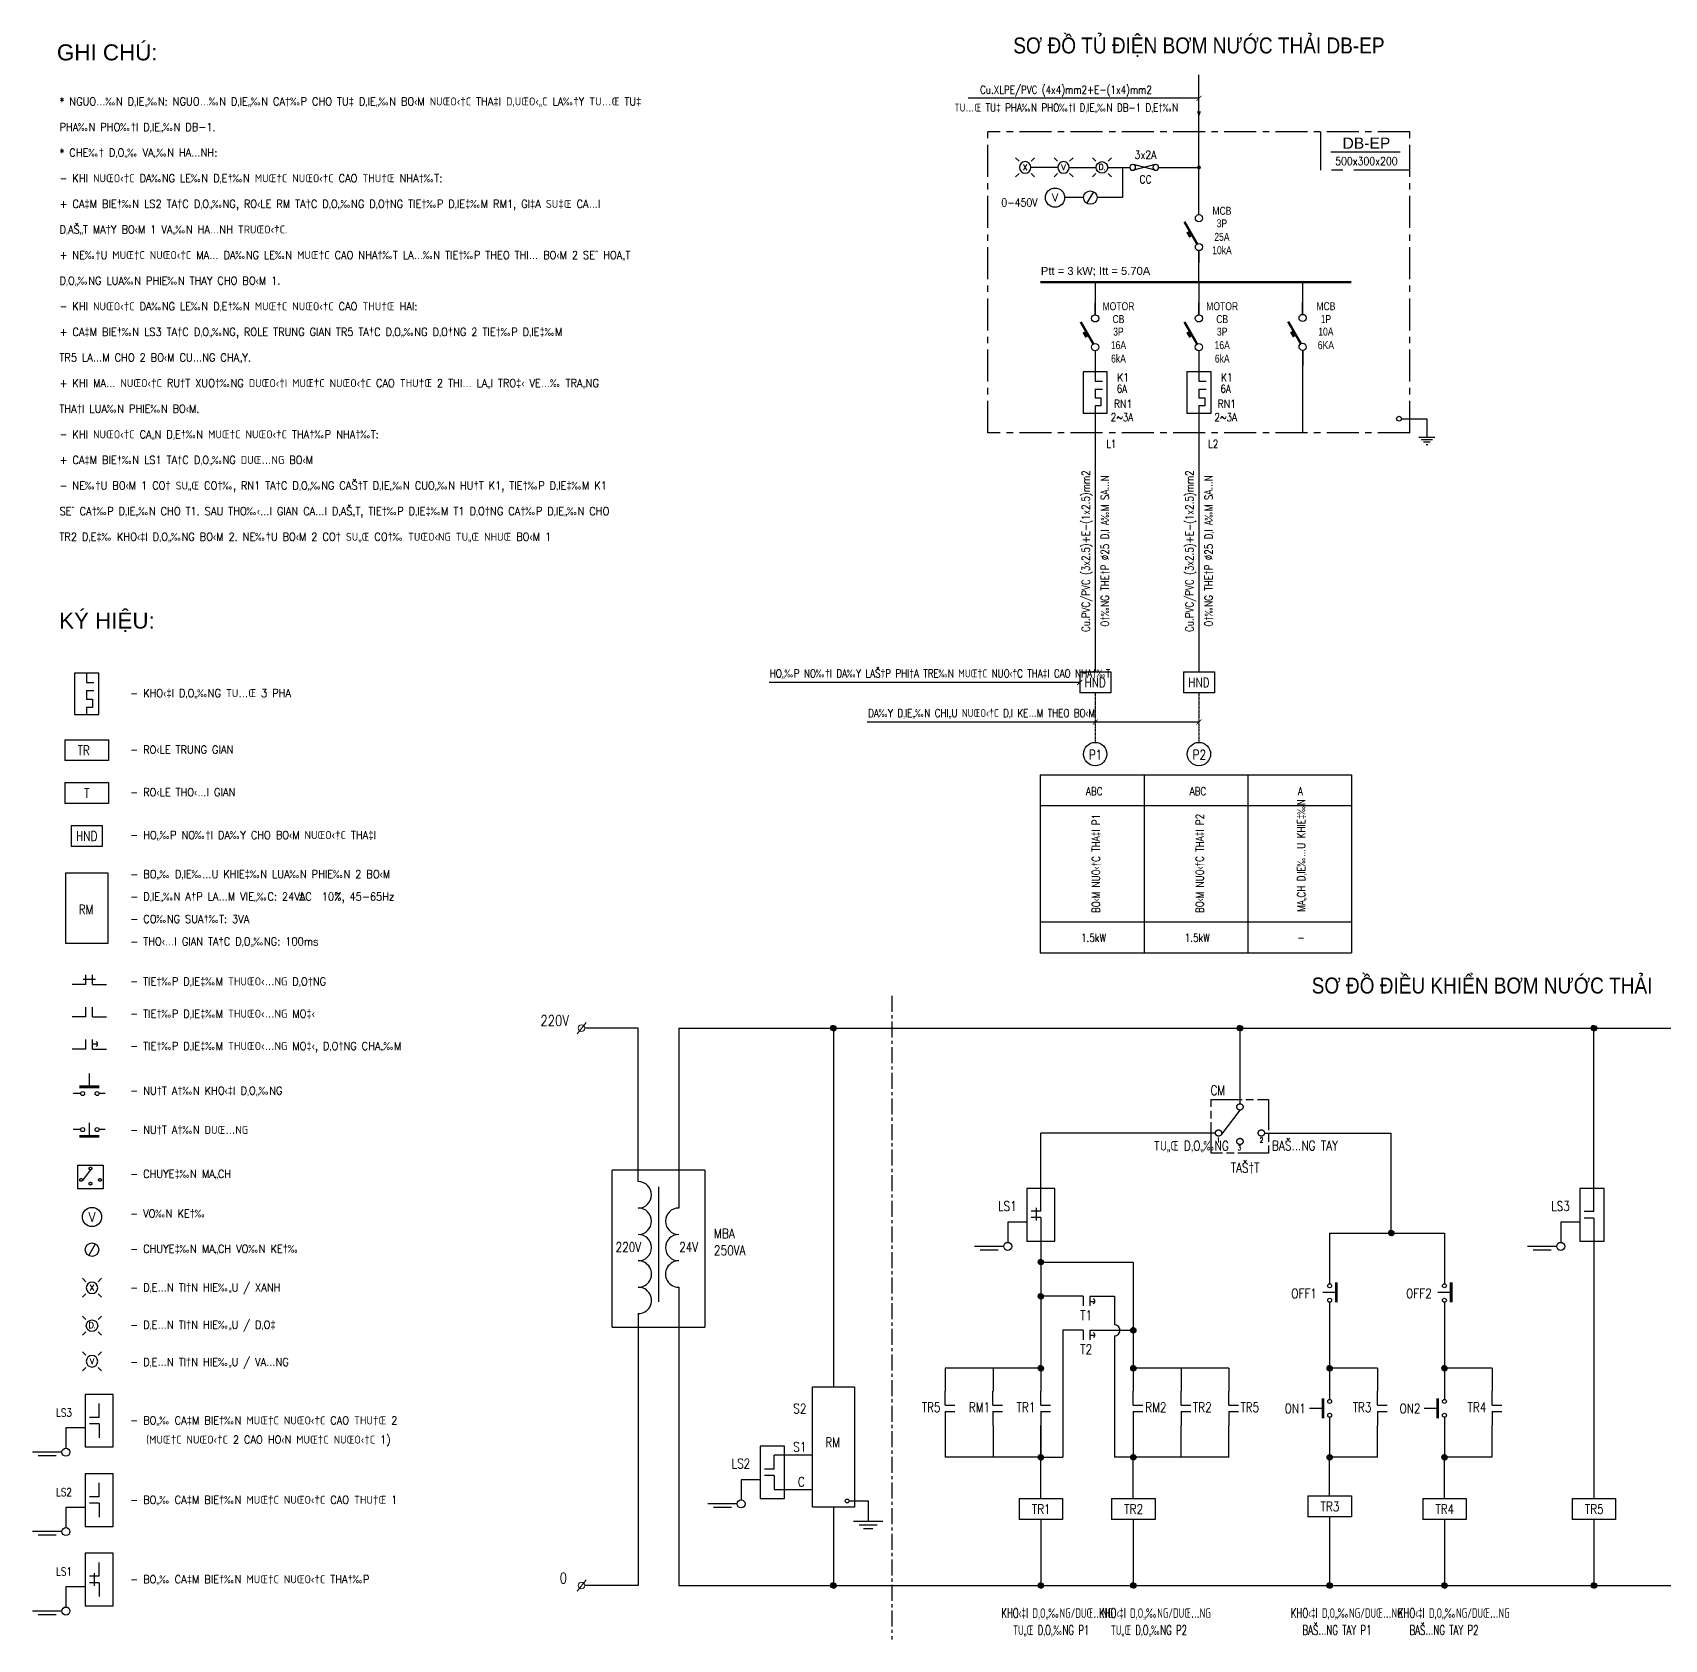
# Model space of a CAD drawing. Extents: x -157227 to -71197, y 203598 to 259601.
# Drawn here: x -157227 to -106257, y 209406 to 259601 of the extents above; entities that cross this region are included whole.
import ezdxf
from ezdxf.enums import TextEntityAlignment as Align

# ---------------------------------------------------------------- set-up
doc = ezdxf.new("R2010")
doc.units = 0
doc.header["$MEASUREMENT"] = 0
for name, pattern in [('ACAD_ISO08W100', [36, 24, -3, 6, -3]), ('CENTER', [2, 1.25, -0.25, 0.25, -0.25]), ('CONTINOUS', [0]), ('DASHED', [0.75, 0.5, -0.25]), ('DASHED2', [0.375, 0.25, -0.125]), ('HIDDEN', [0.375, 0.25, -0.125])]:
    doc.linetypes.add(name, pattern=pattern)
for name, color, linetype in [('0-----Dia-Text', 3, 'Continuous'), ('0-----E-text', 3, 'Continuous'), ('0---TBD', 2, 'Continuous'), ('0---TEXT', 3, 'Continuous'), ('0-TBD', 2, 'Continuous'), ('0-TEXTDIEN', 4, 'Continuous'), ('1-CHUDIEN', 3, 'Continuous'), ('1-DAY', 4, 'DASHED'), ('2', 4, 'Continuous'), ('CHU', 2, 'Continuous'), ('CHUTHICH', 7, 'Continuous'), ('CHUTO', 3, 'Continuous'), ('DAY', 4, 'Continuous'), ('DAY-CS', 4, 'HIDDEN'), ('DK', 3, 'DASHED2'), ('MIDLE', 7, 'ACAD_ISO08W100'), ('PHU KIEN', 8, 'Continuous'), ('TBD', 2, 'Continuous'), ('TEXT', 7, 'Continuous'), ('TEXT-CS', 3, 'Continuous')]:
    doc.layers.add(name, color=color, linetype=linetype)
for name, color, linetype, lineweight in [('0---TBD---SD', 2, 'Continuous', 25), ('E-_ELECTXT1_T-', 3, 'Continuous', 18), ('MAIN', 3, 'Continuous', 15), ('TBI', 2, 'Continuous', 25)]:
    doc.layers.add(name, color=color, linetype=linetype, lineweight=lineweight)
doc.styles.add('BIGTEXT', font='VHARIAL_4.TTF', dxfattribs={"width": 0.8, "height": 1000})
doc.styles.add('E-Dia-TextBold', font='arial.ttf')
doc.styles.add('E-text', font='arial.ttf', dxfattribs={"width": 0.8})
doc.styles.add('KITHUATHOA', font='kythuat1.shx', dxfattribs={"width": 0.75, "bigfont": 'bigfont.shx'})
doc.styles.add('ROMANC1', font='ROMANC1.shx')
doc.styles.add('ROMANS', font='romans1.shx', dxfattribs={"width": 0.8})
doc.styles.add('Romans1', font='romans1.shx', dxfattribs={"width": 0.6})
doc.styles.add('T1', font='hoatbif.shx', dxfattribs={"width": 0.7, "height": 150})
doc.dimstyles.new('1-1-80-CH', dxfattribs={"dimscale": 0.8, "dimtxt": 200, "dimasz": 80, "dimexe": 20, "dimexo": 0, "dimgap": 60, "dimtad": 1, "dimdec": 0, "dimzin": 0, "dimdsep": 46, "dimtxsty": 'KITHUATHOA', "dimblk1": 'ARCHTICK', "dimblk2": 'ARCHTICK', "dimsah": 1, "dimcen": 1, "dimdle": 100, "dimclrd": 256, "dimclre": 256, "dimclrt": 13, "dimadec": 0, "dimazin": 0, "dimtfac": 1, "dimtdec": 0, "dimtix": 1, "dimtmove": 2, "dimatfit": 3, "dimldrblk": 'ARCHTICK', "dimfxl": 1, "dimtolj": 1, "dimtzin": 13, "dimarcsym": 0})

# ---------------------------------------------------------------- blocks, each defined once
blk = doc.blocks.new('di19')
at = {"layer": 'TBD', "color": 7}
for p, q in [((-159, 159), (-247, 247)), ((159, 159), (247, 247)), ((-159, -159), (-247, -247)), ((159, -159), (247, -247))]:
    blk.add_line(p, q, dxfattribs=at)
at = {"layer": 'TBD'}
blk.add_circle((0, 0), 150, dxfattribs=at)
at = {"layer": 'TBD', "color": 7, "style": 'Romans1'}
blk.add_text('X', height=150, dxfattribs=at).set_placement((0, 0), align=Align.MIDDLE)
blk = doc.blocks.new('di17')
at = {"layer": 'TBD', "color": 7}
for p, q in [((-159, 159), (-247, 247)), ((159, 159), (247, 247)), ((-159, -159), (-247, -247)), ((159, -159), (247, -247))]:
    blk.add_line(p, q, dxfattribs=at)
at = {"layer": 'TBD'}
blk.add_circle((0, 0), 150, dxfattribs=at)
at = {"layer": 'TBD', "color": 7, "style": 'Romans1'}
blk.add_text('D‚', height=150, dxfattribs=at).set_placement((0, 0), align=Align.MIDDLE)
blk = doc.blocks.new('di21')
at = {"layer": 'TBD'}
for p, q in [((-281, 73), (281, -73)), ((-281, -73), (281, 73))]:
    blk.add_line(p, q, dxfattribs=at)
for centre in [(-300, 0), (300, 0)]:
    blk.add_circle(centre, 75, dxfattribs=at)
blk = doc.blocks.new('di18')
at = {"layer": 'TBD', "color": 7}
for p, q in [((-159, 159), (-247, 247)), ((159, 159), (247, 247)), ((-159, -159), (-247, -247)), ((159, -159), (247, -247))]:
    blk.add_line(p, q, dxfattribs=at)
at = {"layer": 'TBD'}
blk.add_circle((0, 0), 150, dxfattribs=at)
at = {"layer": 'TBD', "color": 7, "style": 'Romans1'}
blk.add_text('V', height=150, dxfattribs=at).set_placement((0, 0), align=Align.MIDDLE)
blk = doc.blocks.new('DI2')
at = {"layer": 'TBD'}
for p, q in [((0, 1000), (0, 1250)), ((0, 250), (0, 0))]:
    blk.add_line(p, q, dxfattribs=at)
for points, const_width in [([(-37, 390), (-302, 850)], 50), ([(-177, 533), (-239, 641)], 60)]:
    blk.add_lwpolyline(points, dxfattribs=dict(at, const_width=const_width))
for centre in [(0, 925), (0, 325)]:
    blk.add_circle(centre, 75, dxfattribs=at)
blk = doc.blocks.new('TDM')
at = {"layer": '0---TBD---SD'}
for p, q in [((334849, 442398), (334849, 442782)), ((334849, 442398), (335027, 442398)), ((334849, 442221), (334849, 441837)), ((334849, 442221), (335027, 442221)), ((334938, 442398), (335115, 442398)), ((334938, 442221), (335115, 442221))]:
    blk.add_line(p, q, dxfattribs=at)
blk = doc.blocks.new('NETCHAM')
at = {"layer": 'PHU KIEN', "ltscale": 40}
h = blk.add_hatch(dxfattribs=at)
h.set_pattern_fill('ANSI31', color=2, scale=4.125, style=0)
h.set_pattern_definition([(45, (-1132542.619, -1771621.8266), (-0.36460193405, 0.36460193405), [])])
h.paths.add_polyline_path([(49.5, 0, 1), (-49.5, 0, 1)])
at = {"layer": 'PHU KIEN', "color": 2, "ltscale": 40}
blk.add_circle((0, 0), 49.5, dxfattribs=at)
blk = doc.blocks.new('TDD')
at = {"layer": '0---TBD---SD'}
for p, q in [((333884, 442398), (333884, 442782)), ((333884, 442398), (334150, 442398)), ((333884, 442221), (333884, 441837)), ((333884, 442221), (334150, 442221)), ((334017, 442138), (334017, 442480))]:
    blk.add_line(p, q, dxfattribs=at)
blk = doc.blocks.new('di13')
at = {"layer": 'TBD'}
blk.add_line((-87, -152), (88, 152), dxfattribs=at)
blk.add_circle((0, 0), 175, dxfattribs=at)
blk = doc.blocks.new('_ArchTick')
at = {"color": 0, "linetype": 'ByBlock', "const_width": 0.15}
blk.add_lwpolyline([(-0.5, -0.5), (0.5, 0.5)], dxfattribs=at)
blk = doc.blocks.new('DI28')
at = {"layer": 'TBD'}
for p, q in [((0, 0), (0, -575)), ((-176.875, -650), (176.875, -650)), ((-103.75, -725), (103.75, -725)), ((-30.625, -800), (30.625, -800))]:
    blk.add_line(p, q, dxfattribs=at)
at = {"layer": 'TBD', "color": 4}
blk.add_line((-250, -575), (250, -575), dxfattribs=at)
blk = doc.blocks.new('C2')
at = {"layer": '0-TBD'}
for p, q in [((0, 478), (180, 478)), ((180, 223), (0, 223)), ((180, 478), (180, 223))]:
    blk.add_line(p, q, dxfattribs=at)
at = {"layer": '1-CHUDIEN', "color": 1, "linetype": 'Continuous', "ltscale": 2}
blk.add_lwpolyline([(379, 1291), (-379, 1291), (-379, 0), (379, 0)], close=True, dxfattribs=at)
at = {"layer": 'DAY-CS', "linetype": 'Continuous'}
for p, q in [((0, 1291), (0, 1000)), ((0, 1000), (229, 1000)), ((0, 747), (0, 478)), ((0, 747), (229, 747)), ((0, 223), (0, 0))]:
    blk.add_line(p, q, dxfattribs=at)

msp = doc.modelspace()

# ---------------------------------------------------------------- linework, layer by layer
at = {"color": 1, "linetype": 'CENTER', "ltscale": 800}
for p, q in [((-114203, 256502), (-127389, 256500)), ((-127388, 247099), (-127389, 256500)), ((-114203, 247099), (-114203, 256502)), ((-114203, 247099), (-127388, 247099))]:
    msp.add_line(p, q, dxfattribs=at)
at = {"color": 1, "linetype": 'CENTER', "ltscale": 10}
msp.add_line((-116986, 255303), (-116986, 256503), dxfattribs=at)
at = {"color": 1, "linetype": 'Continuous', "ltscale": 500}
msp.add_line((-114508, 255864), (-116673, 255864), dxfattribs=at)
at = {"color": 1, "linetype": 'CENTER', "ltscale": 1400}
msp.add_line((-114202, 255303), (-116986, 255303), dxfattribs=at)
at = {"linetype": 'Continuous'}
for p, q in [((-122511, 236412), (-122511, 230850)), ((-119271, 236412), (-119271, 230850)), ((-125751, 235457), (-116031, 235457)), ((-125751, 231826), (-116031, 231826))]:
    msp.add_line(p, q, dxfattribs=at)
at = {"color": 0, "ltscale": 40}
for p, q in [((-155359, 228006), (-155199, 228006)), ((-137677, 223546), (-137677, 219947)), ((-124206, 219966), (-124046, 219966)), ((-123771, 220123), (-123433, 220123)), ((-124206, 218905), (-124046, 218905))]:
    msp.add_line(p, q, dxfattribs=at)
msp.add_lwpolyline([(-120795, 256954, 0, 120, 0), (-120795, 257140, 120, 120, 0)], format="xyseb")
at = {"color": 3, "ltscale": 40}
msp.add_lwpolyline([(-148897, 232507), (-148742, 232507)], dxfattribs=at)
at = {"color": 1, "linetype": 'CENTER', "ltscale": 400}
msp.add_lwpolyline([(-130389, 229506), (-130389, 209406)], dxfattribs=at)
at = {"color": 2, "ltscale": 40}
for centre in [(-124036, 237063), (-120796, 237063)]:
    msp.add_circle(centre, 364, dxfattribs=at)
at = {"color": 0, "ltscale": 40}
for centre, start, end in [((-155285, 228004), 299.495, 61.493), ((-124133, 219968), 298.507, 60.505), ((-124133, 218907), 298.507, 60.505)]:
    msp.add_arc(centre, 86, start, end, dxfattribs=at)
at = {"color": 2, "ltscale": 40}
for centre, start, end in [((-138307, 223293), 270, 90), ((-138307, 222469), 270, 90), ((-137046, 222469), 90, 270), ((-138307, 221644), 270, 90), ((-137046, 221644), 90, 270), ((-138307, 220819), 269.9999, 90), ((-137046, 220819), 90, 270.0001), ((-138307, 219995), 269.9999, 90)]:
    msp.add_arc(centre, 412, start, end, dxfattribs=at)
at = {"layer": '0---TBD', "linetype": 'Continuous'}
for p, q in [((-125205, 255390), (-126045, 255390)), ((-124845, 255390), (-124005, 255390)), ((-123645, 255390), (-122955, 255390)), ((-122055, 255390), (-120795, 255390)), ((-114472, 247539), (-113672, 247539))]:
    msp.add_line(p, q, dxfattribs=at)
for points in [[(-123187, 255390), (-123187, 254447), (-123978, 254447)], [(-124398, 254447), (-124990, 254447)]]:
    msp.add_lwpolyline(points, dxfattribs=at)
at = {"layer": '0---TBD', "linetype": 'Continuous', "const_width": 60}
msp.add_lwpolyline([(-120765, 255390, -1), (-120825, 255390, -1)], format="xyb", close=True, dxfattribs=at)
at = {"layer": '0---TBD', "linetype": 'Continuous'}
msp.add_circle((-114547, 247539), 75, dxfattribs=at)
at = {"layer": '1-CHUDIEN', "color": 1, "linetype": 'HIDDEN', "ltscale": 1.5}
msp.add_lwpolyline([(-139123, 224072), (-136230, 224072), (-136230, 219152), (-139123, 219152)], close=True, dxfattribs=at)
at = {"layer": 'CHU', "color": 2}
for p, q in [((-124520, 239628), (-124520, 238975)), ((-124520, 239628), (-123551, 239628)), ((-123551, 239628), (-123551, 238975)), ((-121280, 239628), (-121280, 238975)), ((-121280, 239628), (-120311, 239628)), ((-120311, 239628), (-120311, 238975)), ((-123551, 238975), (-124520, 238975)), ((-120311, 238975), (-121280, 238975)), ((-156216, 237509), (-156216, 236857)), ((-156216, 237509), (-154859, 237509)), ((-154859, 237509), (-154859, 236857)), ((-154859, 236857), (-156216, 236857)), ((-156216, 236171), (-156216, 235518)), ((-156216, 236171), (-154859, 236171)), ((-154859, 236171), (-154859, 235518)), ((-154859, 235518), (-156216, 235518)), ((-156022, 234832), (-156022, 234179)), ((-156022, 234832), (-155053, 234832)), ((-155053, 234832), (-155053, 234179)), ((-155053, 234179), (-156022, 234179)), ((-126413, 213804), (-126413, 213152)), ((-126413, 213804), (-125055, 213804)), ((-125055, 213804), (-125055, 213152)), ((-123524, 213804), (-123524, 213152)), ((-123524, 213804), (-122167, 213804)), ((-122167, 213804), (-122167, 213152)), ((-117391, 213887), (-117391, 213234)), ((-117391, 213887), (-116033, 213887)), ((-116033, 213887), (-116033, 213234)), ((-113804, 213804), (-113804, 213152)), ((-113804, 213804), (-112447, 213804)), ((-112447, 213804), (-112447, 213152)), ((-109137, 213804), (-109137, 213152)), ((-109137, 213804), (-107779, 213804)), ((-107779, 213804), (-107779, 213152)), ((-125055, 213152), (-126413, 213152)), ((-122167, 213152), (-123524, 213152)), ((-116033, 213234), (-117391, 213234)), ((-112447, 213152), (-113804, 213152)), ((-107779, 213152), (-109137, 213152))]:
    msp.add_line(p, q, dxfattribs=at)
for points in [[(-156195, 233350), (-154880, 233350), (-154880, 231147), (-156195, 231147)], [(-154714, 217059), (-155591, 217059), (-155591, 215418), (-154714, 215418)], [(-154714, 214578), (-155591, 214578), (-155591, 212937), (-154714, 212937)], [(-154714, 212096), (-155591, 212096), (-155591, 210456), (-154714, 210456)]]:
    msp.add_lwpolyline(points, close=True, dxfattribs=at)
at = {"layer": 'CHU', "color": 3}
for points in [[(-125296, 223489), (-126172, 223489), (-126172, 221848), (-125296, 221848)], [(-108134, 223489), (-108896, 223489), (-108896, 221848), (-108134, 221848)], [(-132871, 217294), (-131556, 217294), (-131556, 213534), (-132871, 213534)], [(-133736, 215443), (-134498, 215443), (-134498, 213803), (-133736, 213803)]]:
    msp.add_lwpolyline(points, close=True, dxfattribs=at)
at = {"layer": 'CHUTO', "color": 3}
for p, q in [((-138307, 228501), (-139982, 228501)), ((-138307, 223705), (-138307, 228501)), ((-137046, 228501), (-82368, 228501)), ((-137046, 228501), (-137046, 222881)), ((-132213, 228501), (-132213, 217294)), ((-119514, 228501), (-119514, 226137)), ((-119514, 225941), (-120107, 225162)), ((-120280, 225225), (-125734, 225225)), ((-125734, 223223), (-125734, 225225)), ((-118748, 225225), (-114788, 225225)), ((-114788, 222100), (-114788, 225225)), ((-155419, 224074), (-155680, 223731)), ((-126172, 222441), (-126769, 222441)), ((-126769, 222441), (-126769, 221809)), ((-108896, 222441), (-109493, 222441)), ((-109493, 222441), (-109493, 221809)), ((-125734, 222152), (-125734, 217876)), ((-116712, 222100), (-116712, 220513)), ((-116712, 222100), (-113126, 222100)), ((-113126, 222100), (-113126, 220513)), ((-126894, 221684), (-127808, 221684)), ((-127069, 221570), (-127634, 221570)), ((-109618, 221684), (-110532, 221684)), ((-109792, 221570), (-110358, 221570)), ((-125734, 221192), (-122845, 221192)), ((-122845, 221192), (-122845, 217876)), ((-137046, 220407), (-137046, 211089)), ((-124842, 220123), (-125734, 220123)), ((-123433, 220123), (-123433, 219234)), ((-116712, 219939), (-116712, 217876)), ((-116712, 219939), (-116712, 219288)), ((-113126, 219939), (-113126, 217876)), ((-113126, 219939), (-113126, 219288)), ((-138307, 219583), (-138307, 211089)), ((-124842, 219062), (-125044, 219062)), ((-125044, 219062), (-125044, 215093)), ((-123771, 219062), (-122845, 219062)), ((-123433, 218890), (-123433, 215093)), ((-127228, 217876), (-128722, 217876)), ((-128722, 217876), (-128722, 217158)), ((-125734, 217876), (-127228, 217876)), ((-127228, 217876), (-127228, 217158)), ((-125734, 217876), (-125734, 217158)), ((-125734, 217876), (-125734, 217158)), ((-122845, 217876), (-122845, 217158)), ((-121352, 217876), (-122845, 217876)), ((-121352, 217876), (-121352, 217158)), ((-119858, 217876), (-121352, 217876)), ((-119858, 217876), (-119858, 217158)), ((-116712, 217876), (-116712, 216902)), ((-115218, 217876), (-116712, 217876)), ((-115218, 217876), (-115218, 217158)), ((-113126, 217876), (-113126, 216902)), ((-111632, 217876), (-113126, 217876)), ((-111632, 217876), (-111632, 217158)), ((-116712, 216344), (-116712, 215093)), ((-113126, 216344), (-113126, 215093)), ((-128722, 216087), (-128722, 215093)), ((-127228, 216087), (-127228, 215093)), ((-125734, 215093), (-125734, 216087)), ((-125734, 216087), (-125734, 215093)), ((-122845, 216087), (-122845, 215093)), ((-121352, 215093), (-121352, 216087)), ((-119858, 215093), (-119858, 216087)), ((-115218, 215093), (-115218, 216087)), ((-111632, 215093), (-111632, 216087)), ((-132871, 215158), (-134060, 215158)), ((-116712, 213887), (-116712, 215176)), ((-127228, 215093), (-128722, 215093)), ((-125734, 215093), (-127228, 215093)), ((-125734, 213804), (-125734, 215093)), ((-125734, 215093), (-125044, 215093)), ((-122845, 215093), (-123433, 215093)), ((-122845, 213804), (-122845, 215093)), ((-121352, 215093), (-122845, 215093)), ((-119858, 215093), (-121352, 215093)), ((-115218, 215093), (-116712, 215093)), ((-111632, 215093), (-113126, 215093)), ((-113126, 213804), (-113126, 215093)), ((-134498, 214395), (-135095, 214395)), ((-135095, 214395), (-135095, 213764)), ((-134060, 214088), (-132871, 214088)), ((-135220, 213639), (-136134, 213639)), ((-135394, 213524), (-135960, 213524)), ((-132213, 213534), (-132213, 211089)), ((-125734, 213152), (-125734, 212164)), ((-122845, 213152), (-122845, 212164)), ((-116712, 213234), (-116712, 211089)), ((-113126, 213152), (-113126, 211089)), ((-125734, 212164), (-125734, 211089)), ((-122845, 212164), (-122845, 211089)), ((-140316, 211089), (-140316, 211089)), ((-138307, 211089), (-139982, 211089)), ((-137046, 211089), (-82368, 211089))]:
    msp.add_line(p, q, dxfattribs=at)
at = {"layer": 'CHUTO'}
for p, q in [((-155726, 226457), (-155960, 226457)), ((-154959, 226457), (-155152, 226457)), ((-155726, 225330), (-155960, 225330)), ((-154959, 225330), (-155152, 225330)), ((-155591, 216011), (-156187, 216011)), ((-156187, 216011), (-156187, 215379)), ((-156313, 215254), (-157227, 215254)), ((-156487, 215140), (-157052, 215140)), ((-155591, 213530), (-156187, 213530)), ((-156187, 213530), (-156187, 212898)), ((-156313, 212773), (-157227, 212773)), ((-156487, 212659), (-157052, 212659)), ((-155591, 211048), (-156187, 211048)), ((-156187, 211048), (-156187, 210417)), ((-156313, 210292), (-157227, 210292)), ((-156487, 210177), (-157052, 210177))]:
    msp.add_line(p, q, dxfattribs=at)
at = {"layer": 'CHUTO', "color": 7}
for p, q in [((-131725, 213731), (-131129, 213731)), ((-131129, 213731), (-131129, 213099)), ((-131586, 213099), (-130671, 213099)), ((-131411, 212985), (-130846, 212985)), ((-131270, 212871), (-130987, 212871))]:
    msp.add_line(p, q, dxfattribs=at)
at = {"layer": 'CHUTO', "color": 3}
for points in [[(-108458, 223204), (-108458, 228501)], [(-108458, 222133), (-108458, 213804)], [(-108458, 213152), (-108458, 211089)]]:
    msp.add_lwpolyline(points, dxfattribs=at)
at = {"layer": 'CHUTO'}
for centre, radius in [((-155664, 226457), 61.9), ((-155214, 226457), 61.9), ((-155664, 225330), 61.9), ((-155214, 225330), 61.9), ((-156187, 215254), 125), ((-156187, 212773), 125), ((-156187, 210292), 125)]:
    msp.add_circle(centre, radius, dxfattribs=at)
at = {"layer": 'CHUTO', "color": 3}
for centre in [(-126769, 221684), (-109493, 221684), (-135095, 213639)]:
    msp.add_circle(centre, 125, dxfattribs=at)
at = {"layer": 'CHUTO', "color": 2}
for centre in [(-116712, 220451), (-113126, 220451), (-116712, 220000), (-113126, 220000), (-116712, 216840), (-113126, 216840), (-116712, 216406), (-113126, 216406)]:
    msp.add_circle(centre, 61.9, dxfattribs=at)
at = {"layer": 'CHUTO', "color": 3}
msp.add_arc((-123433, 219062), 172, 270, 90, dxfattribs=at)
at = {"layer": 'DAY'}
for p, q in [((-124036, 251828), (-124036, 250787)), ((-120796, 251828), (-120796, 250787)), ((-117556, 251840), (-117556, 250799))]:
    msp.add_line(p, q, dxfattribs=at)
at = {"layer": 'DAY', "const_width": 75}
msp.add_lwpolyline([(-125751, 251802), (-116031, 251802)], dxfattribs=at)
at = {"layer": 'DAY-CS', "linetype": 'Continuous'}
for p, q in [((-120795, 254071), (-120794, 258280)), ((-120796, 251828), (-120795, 252791)), ((-124036, 249662), (-124036, 249008)), ((-120796, 249662), (-120796, 249008)), ((-117556, 249299), (-117556, 247099)), ((-117555, 249674), (-117555, 249205)), ((-124036, 247717), (-124036, 239628)), ((-120796, 247717), (-120796, 239628))]:
    msp.add_line(p, q, dxfattribs=at)
at = {"layer": 'DAY-CS'}
for p, q in [((-124036, 238975), (-124036, 237427)), ((-120796, 238975), (-120796, 237427))]:
    msp.add_line(p, q, dxfattribs=at)
at = {"layer": 'DAY-CS', "color": 2, "linetype": 'Continuous'}
for p, q in [((-125751, 236412), (-125751, 230850)), ((-125751, 236412), (-116031, 236412)), ((-116031, 236412), (-116031, 230850)), ((-116031, 236412), (-116031, 230850)), ((-125751, 230850), (-116031, 230850))]:
    msp.add_line(p, q, dxfattribs=at)
at = {"layer": 'MAIN', "color": 2}
for p, q in [((-140218, 228326), (-139939, 228673)), ((-140218, 210914), (-139939, 211262))]:
    msp.add_line(p, q, dxfattribs=at)
for centre in [(-140082, 228501), (-140082, 211089)]:
    msp.add_circle(centre, 100, dxfattribs=at)
at = {"layer": 'MIDLE', "color": 2, "ltscale": 40}
for points in [[(-120409, 226272), (-118619, 226272), (-118619, 224599), (-120409, 224599)], [(-155813, 224220), (-155024, 224220), (-155024, 223483), (-155813, 223483)]]:
    msp.add_lwpolyline(points, close=True, dxfattribs=at)
at = {"layer": 'MIDLE', "ltscale": 40}
for centre, radius in [((-119514, 226039), 98), ((-120182, 225225), 98), ((-118846, 225225), 98), ((-119514, 224962), 98), ((-155713, 223759), 43.2), ((-155419, 224117), 43.2), ((-155124, 223759), 43.2), ((-155419, 223643), 43.2)]:
    msp.add_circle(centre, radius, dxfattribs=at)
at = {"layer": 'PHU KIEN', "color": 3, "ltscale": 40}
msp.add_circle((-131785, 213731), 60, dxfattribs=at)
at = {"layer": 'TBD'}
for centre in [(-125290, 254447), (-155372, 222601)]:
    msp.add_circle(centre, 300, dxfattribs=at)
at = {"layer": 'TBI'}
for p, q in [((-155460, 227089), (-155460, 226668)), ((-155460, 225541), (-155460, 225120))]:
    msp.add_line(p, q, dxfattribs=at)
at = {"layer": 'TBI', "color": 3}
for p, q in [((-116501, 220246), (-116922, 220246)), ((-112915, 220246), (-113336, 220246)), ((-116923, 216623), (-117344, 216623)), ((-113336, 216623), (-113757, 216623))]:
    msp.add_line(p, q, dxfattribs=at)
at = {"layer": 'TBI', "const_width": 87.5}
for points in [[(-155772, 226668), (-155147, 226668)], [(-155772, 225120), (-155147, 225120)]]:
    msp.add_lwpolyline(points, dxfattribs=at)
at = {"layer": 'TBI', "color": 3, "const_width": 87.5}
for points in [[(-116501, 220559), (-116501, 219934)], [(-112915, 220559), (-112915, 219934)], [(-116923, 216936), (-116923, 216311)], [(-113336, 216936), (-113336, 216311)]]:
    msp.add_lwpolyline(points, dxfattribs=at)

# ---------------------------------------------------------------- block references
at = {"layer": '0---TBD', "linetype": 'Continuous', "yscale": 1.200000000011641}
for name, p, xscale, zscale in [('di19', (-126225, 255390), -1.200000000011641, 1.199999999999999), ('di18', (-125025, 255390), -1.200000000011641, 1.199999999999999), ('di17', (-123825, 255390), 1.200000000011641, 1.200000000011641), ('di21', (-122505, 255390), -1.200000000011641, 1.199999999999999), ('di19', (-155372, 220390), -1.200000000011641, 1.199999999999999), ('di17', (-155372, 219205), 1.200000000011641, 1.200000000011641), ('di18', (-155372, 218093), -1.200000000011641, 1.199999999999999)]:
    msp.add_blockref(name, p, dxfattribs=dict(at, xscale=xscale, zscale=zscale))
at = {"layer": '0---TBD', "linetype": 'Continuous'}
msp.add_blockref('DI28', (-113672, 247539), dxfattribs=at)
at = {"layer": '1-DAY', "xscale": 1.5, "yscale": 1.5, "zscale": 1.5}
for p in [(-120795, 252415), (-124036, 249287), (-120796, 249287), (-117556, 249299)]:
    msp.add_blockref('DI2', p, dxfattribs=at)
at = {"layer": '2', "color": 1, "linetype": 'CONTINOUS', "ltscale": 4}
for p in [(-124036, 247717), (-120796, 247717), (-155541, 238298)]:
    msp.add_blockref('C2', p, dxfattribs=at)
at = {"layer": 'CHUTO', "color": 3, "xscale": 1.133333333331393, "yscale": 1.133333333331393, "zscale": 1.133333333331393, "rotation": 180}
msp.add_blockref('TDD', (252668, 723972), dxfattribs=at)
at = {"layer": 'CHUTO', "xscale": 1.133333333331393, "yscale": 1.133333333331393, "zscale": 1.133333333331393, "rotation": 180}
msp.add_blockref('TDD', (223250, 712560), dxfattribs=at)
at = {"layer": 'MIDLE', "ltscale": 40, "xscale": 1.200000000011641, "yscale": 1.200000000011641, "zscale": 1.200000000011641}
for p in [(-124188, 254447), (-155372, 221580)]:
    msp.add_blockref('di13', p, dxfattribs=at)
at = {"layer": 'PHU KIEN', "color": 9, "rotation": 90}
for name, p, xscale, yscale, zscale in [('TDD', (345824, -148536), 1.133333333302289, 1.133333333302289, 1.133333333302289), ('TDM', (345824, -150638), 1.133333333302289, 1.133333333302289, 1.133333333302289), ('TDM', (345824, -151647), 1.133333333302289, 1.133333333302289, 1.133333333302289), ('TDM', (376977, 599619), -1.133333333244081, 1.133333333593327, 1.133333333333333), ('TDM', (376977, 598558), -1.133333333244081, 1.133333333593327, 1.133333333333333)]:
    msp.add_blockref(name, p, dxfattribs=dict(at, xscale=xscale, yscale=yscale, zscale=zscale))
at = {"layer": 'PHU KIEN', "color": 3}
for name, p, xscale, yscale, zscale in [('NETCHAM', (-132214, 228501), 1.666666666656965, 1.666666666656965, 1.666666666656965), ('NETCHAM', (-119514, 228501), 1.666666666656965, 1.666666666656965, 1.666666666656965), ('NETCHAM', (-108458, 228501), 1.666666666656965, 1.666666666656965, 1.666666666656965), ('TDM', (271038, -278616), -1.133333333214977, 1.133333333302289, 1.133333333333333), ('NETCHAM', (-114788, 222100), 1.666666666656965, 1.666666666656965, 1.666666666656965), ('NETCHAM', (-125734, 221192), 1.666666666656965, 1.666666666656965, 1.666666666656965), ('NETCHAM', (-125734, 220123), 1.666666666656965, 1.666666666656965, 1.666666666656965), ('NETCHAM', (-122845, 219062), 1.666666666656965, 1.666666666656965, 1.666666666656965), ('NETCHAM', (-125734, 217876), 1.666666666656965, 1.666666666656965, 1.666666666656965), ('NETCHAM', (-122845, 217876), 1.666666666656965, 1.666666666656965, 1.666666666656965), ('NETCHAM', (-116712, 217876), 1.666666666656965, 1.666666666656965, 1.666666666656965), ('NETCHAM', (-113126, 217876), 1.666666666656965, 1.666666666656965, 1.666666666656965), ('TDM', (-508218, -284661), 1.133333333331393, 1.133333333331393, 1.133333333331393), ('TDM', (-506724, -284661), 1.133333333331393, 1.133333333331393, 1.133333333331393), ('TDM', (-505230, -284661), 1.133333333331393, 1.133333333331393, 1.133333333331393), ('TDM', (-502341, -284661), 1.133333333331393, 1.133333333331393, 1.133333333331393), ('TDM', (-500848, -284661), 1.133333333331393, 1.133333333331393, 1.133333333331393), ('TDM', (-499354, -284661), 1.133333333331393, 1.133333333331393, 1.133333333331393), ('TDM', (-494714, -284661), 1.133333333331393, 1.133333333331393, 1.133333333331393), ('TDM', (-491128, -284661), 1.133333333331393, 1.133333333331393, 1.133333333331393), ('TDM', (245436, -286661), -1.133333333214977, 1.133333333302289, 1.133333333333333), ('NETCHAM', (-125734, 215093), 1.666666666656965, 1.666666666656965, 1.666666666656965), ('NETCHAM', (-122845, 215093), 1.666666666656965, 1.666666666656965, 1.666666666656965), ('NETCHAM', (-116712, 215093), 1.666666666656965, 1.666666666656965, 1.666666666656965), ('NETCHAM', (-113126, 215093), 1.666666666656965, 1.666666666656965, 1.666666666656965), ('NETCHAM', (-113126, 215093), 1.666666666656965, 1.666666666656965, 1.666666666656965), ('NETCHAM', (-132213, 211089), 1.666666666656965, 1.666666666656965, 1.666666666656965), ('NETCHAM', (-125734, 211089), 1.666666666656965, 1.666666666656965, 1.666666666656965), ('NETCHAM', (-122845, 211089), 1.666666666656965, 1.666666666656965, 1.666666666656965), ('NETCHAM', (-116712, 211089), 1.666666666656965, 1.666666666656965, 1.666666666656965), ('NETCHAM', (-113126, 211089), 1.666666666656965, 1.666666666656965, 1.666666666656965), ('NETCHAM', (-108458, 211089), 1.666666666656965, 1.666666666656965, 1.666666666656965)]:
    msp.add_blockref(name, p, dxfattribs=dict(at, xscale=xscale, yscale=yscale, zscale=zscale))
at = {"layer": 'PHU KIEN', "color": 9, "xscale": -1.133333333214977, "yscale": 1.133333333302289, "zscale": 1.133333333333333}
for p in [(224343, -285045), (224343, -287527)]:
    msp.add_blockref('TDM', p, dxfattribs=at)

# ---------------------------------------------------------------- texts
at = {"layer": '0-----Dia-Text', "color": 6, "style": 'E-Dia-TextBold'}
msp.add_text('DB-EP', height=350, dxfattribs=at).set_placement((-115564, 256149), align=Align.MIDDLE)
at = {"layer": '0-----Dia-Text', "style": 'ROMANS', "width": 0.85}
msp.add_text('500x300x200', height=250, dxfattribs=at).set_placement((-115564, 255585), align=Align.MIDDLE)
at = {"layer": '0-----Dia-Text', "style": 'E-Dia-TextBold'}
msp.add_text('Ptt = 3 kW; Itt = 5.70A', height=250, rotation=0, dxfattribs=at).set_placement((-125732, 252032))
at = {"layer": '0-----Dia-Text', "style": 'Romans1', "width": 0.8}
for s, p in [('Cu.PVC/PVC (3x2.5)+E-(1x2.5)mm2', (-124207, 243401)), ('O†‰NG THE†P %%C25 D‚I A‰M SA…N', (-123607, 243407)), ('Cu.PVC/PVC (3x2.5)+E-(1x2.5)mm2', (-120967, 243401)), ('O†‰NG THE†P %%C25 D‚I A‰M SA…N', (-120367, 243407))]:
    msp.add_text(s, height=250, rotation=90, dxfattribs=at).set_placement(p, align=Align.CENTER)
at = {"layer": '0-----E-text', "color": 6, "style": 'E-text', "width": 0.85}
for s, p in [('SƠ ĐỒ TỦ ĐIỆN BƠM NƯỚC THẢI DB-EP', (-120796, 258950)), ('SƠ ĐỒ ĐIỀU KHIỂN BƠM NƯỚC THẢI', (-111952, 229582))]:
    msp.add_text(s, height=500, rotation=0, dxfattribs=at).set_placement(p, align=Align.CENTER)
at = {"layer": '0---TEXT', "linetype": 'Continuous', "style": 'ROMANS', "width": 0.85}
for s, p in [('3x2A', (-122462, 255660)), ('CC', (-122462, 254892)), ('0-450V', (-126402, 254169))]:
    msp.add_text(s, height=250, rotation=0, dxfattribs=at).set_placement(p, align=Align.CENTER)
at = {"layer": '0-TEXTDIEN', "color": 3, "style": 'ROMANS', "width": 0.8}
for p in [(-124036, 239148), (-120796, 239148), (-155537, 234352)]:
    msp.add_text('HND', height=300, rotation=0, dxfattribs=at).set_placement(p, align=Align.CENTER)
at = {"layer": '0-TEXTDIEN', "color": 3, "width": 0.8}
for s, height, style, p in [('TR', 300, 'ROMANS', (-155820, 237029)), ('T', 300, 'ROMANS', (-155620, 235691)), ('RM', 300, 'ROMANS', (-155788, 232057)), ('220V', 333.3, 'ROMANS', (-141365, 228568)), ('CM', 300, 'Romans1', (-120437, 226411)), ('TU„Œ D‚O„‰NG', 300, 'Romans1', (-122209, 224676)), ('1', 147, 'ROMANS', (-120241, 224933)), ('3', 147, 'ROMANS', (-119583, 224686)), ('2', 147, 'ROMANS', (-118898, 224933)), ('BAŠ…NG TAY', 300, 'Romans1', (-118515, 224683)), ('TAŠ†T', 300, 'Romans1', (-119801, 223989)), ('LS1', 300, 'ROMANS', (-127071, 222793)), ('LS3', 300, 'ROMANS', (-109795, 222793)), ('MBA', 300, 'ROMANS', (-135945, 221936)), ('220V', 300, 'ROMANS', (-139019, 221510)), ('24V', 300, 'ROMANS', (-137033, 221510)), ('250VA', 300, 'ROMANS', (-135945, 221408)), ('OFF1', 300, 'ROMANS', (-117912, 220062)), ('OFF2', 300, 'ROMANS', (-114326, 220062)), ('T1', 300, 'Romans1', (-124504, 219382)), ('T2', 300, 'Romans1', (-124504, 218321)), ('S2', 300, 'ROMANS', (-133465, 216465)), ('TR5', 300, 'Romans1', (-129453, 216506)), ('RM1', 300, 'Romans1', (-127985, 216506)), ('TR1', 300, 'ROMANS', (-126492, 216506)), ('RM2', 300, 'Romans1', (-122475, 216506)), ('TR2', 300, 'ROMANS', (-120982, 216506)), ('TR5', 300, 'Romans1', (-119499, 216506)), ('ON1', 300, 'ROMANS', (-118117, 216469)), ('TR3', 300, 'ROMANS', (-115991, 216506)), ('ON2', 300, 'ROMANS', (-114531, 216469)), ('TR4', 300, 'ROMANS', (-112405, 216506)), ('RM', 300, 'ROMANS', (-132464, 215412)), ('S1', 300, 'ROMANS', (-133465, 215270)), ('LS2', 300, 'ROMANS', (-135397, 214748)), ('C', 300, 'ROMANS', (-133324, 214178)), ('TR1', 300, 'ROMANS', (-126016, 213324)), ('TR2', 300, 'ROMANS', (-123128, 213324)), ('TR3', 300, 'ROMANS', (-116994, 213407)), ('TR4', 300, 'ROMANS', (-113408, 213324)), ('TR5', 300, 'ROMANS', (-108740, 213324)), ('0', 333, 'ROMANS', (-140764, 211156))]:
    msp.add_text(s, height=height, rotation=0, dxfattribs=dict(at, style=style)).set_placement(p)
at = {"layer": 'CHUTHICH', "color": 6, "style": 'BIGTEXT'}
for s, p in [('ghi chó:', (-154897, 258734)), ('Ký HIÖU:', (-154906, 240985))]:
    msp.add_text(s, height=500, rotation=0, dxfattribs=at).set_placement(p, align=Align.CENTER)
at = {"layer": 'DK', "style": 'Romans1', "width": 0.8}
for s, p in [('6A', (-123364, 248352)), ('6A', (-120124, 248352)), ('2~3A', (-123550, 247462)), ('2~3A', (-120310, 247462))]:
    msp.add_text(s, height=250, rotation=0, dxfattribs=at).set_placement(p)
at = {"layer": 'E-_ELECTXT1_T-', "lineweight": 13, "style": 'Romans1', "width": 0.8}
for s, p in [('Cu.XLPE/PVC (4x4)mm2+E-(1x4)mm2', (-124949, 257692)), ('TU…Œ TU‡ PHA‰N PHO‰†I D‚IE„‰N DB-1 D‚E†‰N', (-124939, 257133))]:
    msp.add_text(s, height=250, rotation=359.9972, dxfattribs=at).set_placement(p, align=Align.CENTER)
at = {"layer": 'E-_ELECTXT1_T-', "lineweight": 13, "style": 'T1', "width": 0.8}
for s, p in [('MCB', (-120077, 253910)), ('25A', (-120077, 253096)), ('3P', (-120078, 253519)), ('10kA', (-120076, 252677)), ('MOTOR', (-123309, 250929)), ('CB', (-123309, 250527)), ('MOTOR', (-120069, 250929)), ('CB', (-120069, 250527)), ('MCB', (-116829, 250929)), ('1P', (-116829, 250527)), ('3P', (-123310, 250135)), ('3P', (-120070, 250135)), ('10A', (-116830, 250135)), ('16A', (-123309, 249713)), ('16A', (-120069, 249713)), ('6KA', (-116829, 249713)), ('6kA', (-123308, 249293)), ('6kA', (-120068, 249293))]:
    msp.add_text(s, height=250, dxfattribs=at).set_placement(p, align=Align.CENTER)
at = {"layer": 'TBD', "style": 'ROMANS'}
for height, p in [(250, (-125290, 254447)), (300, (-155372, 222601))]:
    msp.add_text('V', height=height, rotation=0, dxfattribs=at).set_placement(p, align=Align.MIDDLE)
at = {"layer": 'TEXT', "color": 3, "style": 'Romans1'}
for s, height, width, p in [('* NGUO…‰N D‚IE„‰N: NGUO…‰N D‚IE„‰N CA†‰P CHO TU‡ D‚IE„‰N BO‹M NUŒO‹†C THA‡I D‚UŒO‹„C LA‰†Y TU…Œ TU‡', 250, 0.9, (-156389, 257326)), ('PHA‰N PHO‰†I D‚IE„‰N DB-1.', 250, 0.9, (-156389, 256526)), ('* CHE‰† D‚O„‰ VA„‰N HA…NH:', 250, 0.9, (-156389, 255726)), ('- KHI NUŒO‹†C DA‰NG LE‰N D‚E†‰N MUŒ†C NUŒO‹†C CAO THU†Œ NHA†‰T:', 250, 0.9, (-156389, 254926)), ('+ CA‡M BIE†‰N LS2 TA†C D‚O„‰NG, RO‹LE RM TA†C D‚O„‰NG D‚O†NG TIE†‰P D‚IE‡‰M RM1, GI‡A SU‡Œ CA…I', 250, 0.9, (-156389, 254126)), ('D‚AŠ„T MA†Y BO‹M 1 VA„‰N HA…NH TRUŒO‹†C. ', 250, 0.9, (-156389, 253326)), ('+ NE‰†U MUŒ†C NUŒO‹†C MA… DA‰NG LE‰N MUŒ†C CAO NHA†‰T LA…‰N TIE†‰P THEO THI… BO‹M 2 SEˆ HOA„T', 250, 0.9, (-156389, 252526)), ('D‚O„‰NG LUA‰N PHIE‰N THAY CHO BO‹M 1.', 250, 0.9, (-156389, 251726)), ('- KHI NUŒO‹†C DA‰NG LE‰N D‚E†‰N MUŒ†C NUŒO‹†C CAO THU†Œ HAI:', 250, 0.9, (-156389, 250926)), ('+ CA‡M BIE†‰N LS3 TA†C D‚O„‰NG, ROLE TRUNG GIAN TR5 TA†C D‚O„‰NG D‚O†NG 2 TIE†‰P D‚IE‡‰M', 250, 0.9, (-156389, 250126)), ('TR5 LA…M CHO 2 BO‹M CU…NG CHA„Y.', 250, 0.9, (-156389, 249326)), ('+ KHI MA… NUŒO‹†C RU†T XUO†‰NG DUŒO‹†I MUŒ†C NUŒO‹†C CAO THU†Œ 2 THI… LA„I TRO‡‹ VE…‰ TRA„NG', 250, 0.9, (-156389, 248526)), ('THA†I LUA‰N PHIE‰N BO‹M.', 250, 0.9, (-156389, 247726)), ('- KHI NUŒO‹†C CA„N D‚E†‰N MUŒ†C NUŒO‹†C THA†‰P NHA†‰T:', 250, 0.9, (-156389, 246926)), ('+ CA‡M BIE†‰N LS1 TA†C D‚O„‰NG DUŒ…NG BO‹M', 250, 0.9, (-156389, 246126)), ('- NE‰†U BO‹M 1 CO† SU„Œ CO†‰, RN1 TA†C D‚O„‰NG CAŠ†T D‚IE„‰N CUO„‰N HU†T K1, TIE†‰P D‚IE‡‰M K1', 250, 0.9, (-156389, 245326)), ('SEˆ CA†‰P D‚IE„‰N CHO T1. SAU THO‰‹…I GIAN CA…I D‚AŠ„T, TIE†‰P D‚IE‡‰M T1 D‚O†NG CA†‰P D‚IE„‰N CHO', 250, 0.9, (-156389, 244526)), ('TR2 D‚E‡‰ KHO‹‡I D‚O„‰NG BO‹M 2. NE‰†U BO‹M 2 CO† SU„Œ CO†‰ TUŒO‹NG TU„Œ NHUŒ BO‹M 1', 250, 0.9, (-156389, 243726)), ('- KHO‹‡I D‚O„‰NG TU…Œ 3 PHA', 250, 0.9, (-154181, 238840)), ('- RO‹LE TRUNG GIAN', 250, 0.9, (-154181, 237076)), ('- RO‹LE THO‹…I GIAN', 250, 0.9, (-154181, 235747)), ('- HO„‰P NO‰†I DA‰Y CHO BO‹M NUŒO‹†C THA‡I', 250, 0.9, (-154181, 234408)), ('- BO„‰ D‚IE‰…U KHIE‡‰N LUA‰N PHIE‰N 2 BO‹M', 250, 0.9, (-154175, 233186)), ('- D‚IE„‰N A†P LA…M VIE„‰C: 24VAC  10%%%, 45-65Hz', 250, 0.9, (-154175, 232485)), ('+', 200, 0.9, (-148933, 232572)), ('- CO‰NG SUA†‰T: 3VA ', 250, 0.9, (-154175, 231785)), ('- THO‹…I GIAN TA†C D‚O„‰NG: 100ms', 250, 0.9, (-154175, 231084)), ('- TIE†‰P D‚IE‡‰M THUŒO‹…NG D‚O†NG', 250, 0.9, (-154181, 229836)), ('- TIE†‰P D‚IE‡‰M THUŒO‹…NG MO‡‹', 250, 0.9, (-154181, 228827)), ('- TIE†‰P D‚IE‡‰M THUŒO‹…NG MO‡‹, D‚O†NG CHA„‰M', 250, 0.9, (-154181, 227818)), ('- NU†T A†‰N KHO‹‡I D‚O„‰NG', 250, 0.9, (-154181, 226422)), ('- NU†T A†‰N DUŒ…NG', 250, 0.9, (-154181, 225197)), ('- CHUYE‡‰N MA„CH', 250, 0.9, (-154181, 223822)), ('- VO‰N KE†‰', 250, 0.9, (-154181, 222584)), ('- CHUYE‡‰N MA„CH VO‰N KE†‰', 250, 0.9, (-154181, 221481)), ('- D‚E…N TI†N HIE‰„U / XANH', 250, 0.9, (-154181, 220273)), ('- D‚E…N TI†N HIE‰„U / D‚O‡', 250, 0.9, (-154181, 219109)), ('- D‚E…N TI†N HIE‰„U / VA…NG', 250, 0.9, (-154181, 217945)), ('LS3', 250, 0.8, (-156490, 216364)), ('- BO„‰ CA‡M BIE†‰N MUŒ†C NUŒO‹†C CAO THU†Œ 2', 250, 0.9, (-154181, 216121)), ('(MUŒ†C NUŒO‹†C 2 CAO HO‹N MUŒ†C NUŒO‹†C 1)', 250, 0.9, (-153678, 215521)), ('LS2', 250, 0.8, (-156490, 213882)), ('- BO„‰ CA‡M BIE†‰N MUŒ†C NUŒO‹†C CAO THU†Œ 1', 250, 0.9, (-154181, 213640)), ('LS1 ', 250, 0.8, (-156490, 211401)), ('- BO„‰ CA‡M BIE†‰N MUŒ†C NUŒO‹†C THA†‰P', 250, 0.9, (-154181, 211158)), ('KHO‹‡I D‚O„‰NG/DUŒ…NG', 300, 0.65, (-126968, 210078)), ('KHO‹‡I D‚O„‰NG/DUŒ…NG', 300, 0.65, (-123916, 210078)), ('KHO‹‡I D‚O„‰NG/DUŒ…NG', 300, 0.65, (-117924, 210078)), ('KHO‹‡I D‚O„‰NG/DUŒ…NG', 300, 0.65, (-114581, 210078)), ('TU„Œ D‚O„‰NG P1', 300, 0.65, (-126604, 209545)), ('TU„Œ D‚O„‰NG P2', 300, 0.65, (-123552, 209545)), ('BAŠ…NG TAY P1', 300, 0.65, (-117560, 209545)), ('BAŠ…NG TAY P2', 300, 0.65, (-114217, 209545))]:
    msp.add_text(s, height=height, rotation=0, dxfattribs=dict(at, width=width)).set_placement(p)
at = {"layer": 'TEXT-CS', "linetype": 'Continuous'}
for s, rotation, style, width, p in [('K1', 0, 'ROMANC1', 0.85, (-123351, 248707)), ('K1', 0, 'ROMANC1', 0.85, (-120111, 248707)), ('RN1', 0, 'ROMANC1', 0.85, (-123450, 247880)), ('RN1', 0, 'ROMANC1', 0.85, (-120210, 247880)), ('L1', 360, 'Romans1', 0.8, (-123689, 246630)), ('L2', 360, 'Romans1', 0.8, (-120506, 246630)), ('HO„‰P NO‰†I DA‰Y LAŠ†P PHI†A TRE‰N MUŒ†C NUO‹†C THA‡I CAO NHA†‰T', 0, 'Romans1', 0.8, (-134201, 239457)), ('DA‰Y D‚IE„‰N CHI„U NUŒO‹†C D‚I KE…M THEO BO‹M', 0, 'Romans1', 0.8, (-131126, 238219)), ('MA„CH D‚IE‰…U KHIE‡‰N', 90, 'Romans1', 0.8, (-117472, 232135)), ('BO‹M NUO‹†C THA‡I P1', 90, 'Romans1', 0.8, (-123887, 232098)), ('BO‹M NUO‹†C THA‡I P2', 90, 'Romans1', 0.8, (-120647, 232098)), ('1.5kW', 0, 'Romans1', 0.8, (-124477, 231200)), ('1.5kW', 0, 'Romans1', 0.8, (-121237, 231200)), ('-', 0, 'Romans1', 0.8, (-117720, 231200)), ('-', 0, 'Romans1', 0.8, (-117720, 231200))]:
    msp.add_text(s, height=250, rotation=rotation, dxfattribs=dict(at, style=style, width=width)).set_placement(p)
at = {"layer": 'TEXT-CS', "linetype": 'Continuous', "style": 'Romans1', "width": 0.8}
for s, height, p in [('P1', 300, (-124026, 236893)), ('P2', 300, (-120786, 236893)), ('ABC', 250, (-124067, 235776)), ('ABC', 250, (-120827, 235776)), ('A', 250, (-117626, 235776))]:
    msp.add_text(s, height=height, rotation=0, dxfattribs=at).set_placement(p, align=Align.CENTER)

# ---------------------------------------------------------------- leaders
at = {"layer": 'E-_ELECTXT1_T-', "lineweight": 13}
for points in [[(-120794, 257549), (-128000, 257549)], [(-124520, 239301), (-134217, 239301)], [(-124035, 238063), (-131154, 238063)], [(-120795, 238063), (-128062, 238063)]]:
    msp.add_leader(points, dimstyle='1-1-80-CH', override={"dimasz": 200, "dimtad": 0, "dimfxl": 2}, dxfattribs=at)

doc.saveas('drawing.dxf')
